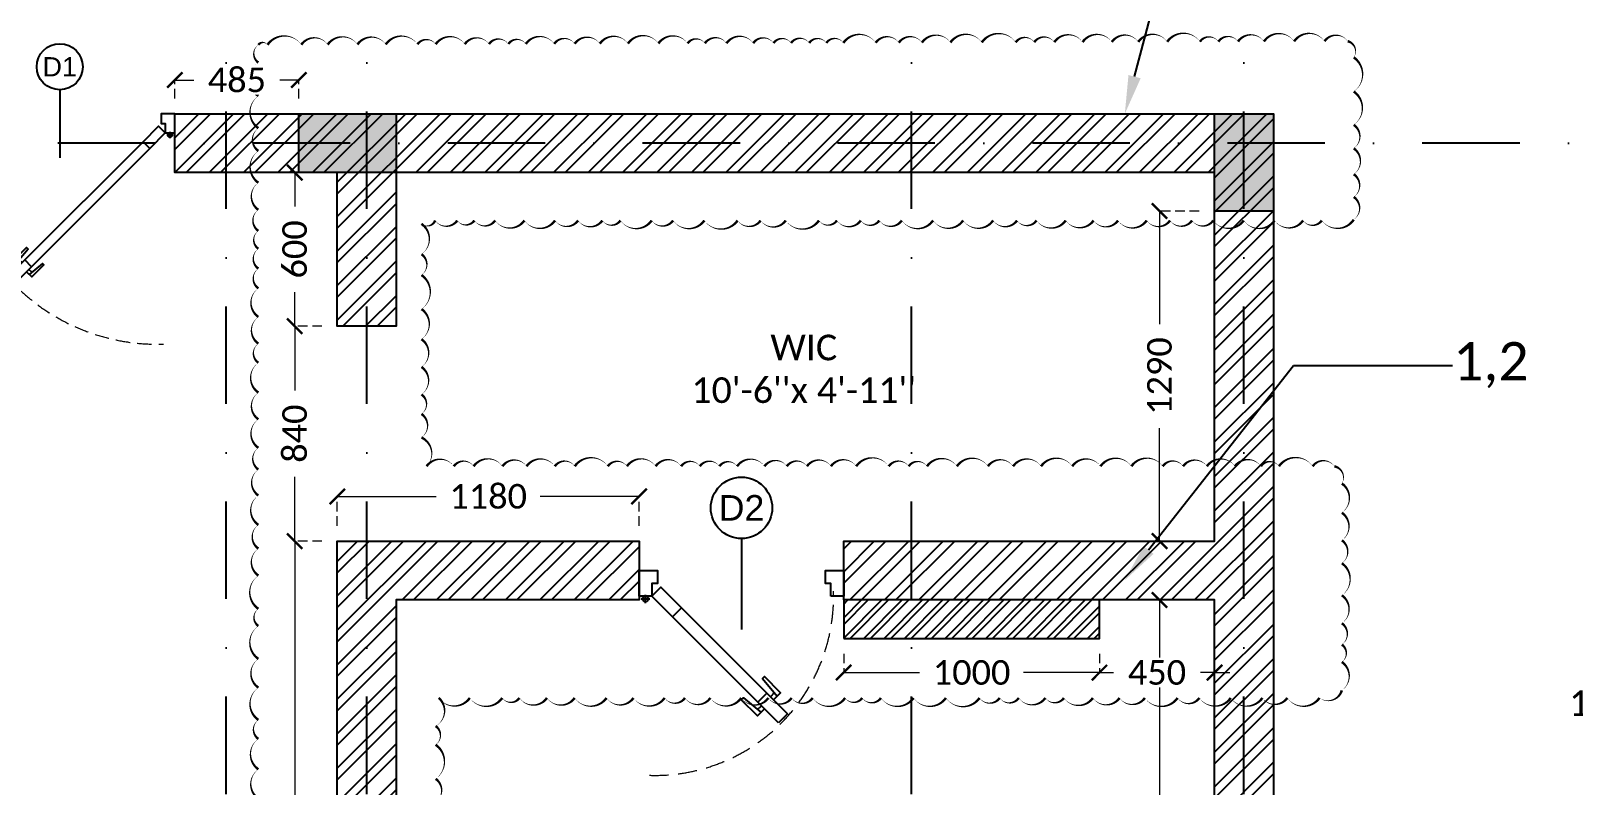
# Model space of a CAD drawing. Header units: millimetres. Extents: x -15000 to 115650, y -17045 to 28620.
# Drawn here: x 3682 to 9712, y 2121 to 5069 of the extents above; entities that cross this region are included whole.
import ezdxf
from ezdxf import colors
from ezdxf.entities.mleader import LeaderData, LeaderLine
from ezdxf.enums import TextEntityAlignment as Align
from ezdxf.math import Vec2, Vec3

# ---------------------------------------------------------------- set-up
doc = ezdxf.new("R2010")
doc.units = ezdxf.units.MM
doc.header["$LTSCALE"] = 150
for name, pattern in [('3BHK-W(SB)$0$HIDDEN', [0.375, 0.25, -0.125]), ('DASHDOTX2', [50.8, 25.4, -12.7, 0, -12.7]), ('DASHED', [0.75, 0.5, -0.25])]:
    doc.linetypes.add(name, pattern=pattern)
for name, color, linetype in [('ad-Column', 3, 'Continuous'), ('ad-Column Hatch', 125, 'Continuous'), ('ad-Door', 11, 'Continuous'), ('ad-Grid', 8, 'DASHDOTX2'), ('ad-Ledge Wall', 6, 'Continuous'), ('ad-Revision', 4, 'Continuous'), ('ad-Text main', 7, 'Continuous'), ('ad-Text Main_Door&window Label', 7, 'Continuous'), ('ad-Wall', 240, 'Continuous'), ('ad-Wall hatch', 8, 'Continuous')]:
    doc.layers.add(name, color=color, linetype=linetype)
doc.layers.add('ad-Dimension', color=5, linetype='Continuous', lineweight=0, true_color=0x0000ff)
doc.styles.add('New Text Style', font='arial.ttf', dxfattribs={"height": 100})
doc.styles.get("Standard").update_dxf_attribs({"font": 'calibril.ttf'})
doc.dimstyles.new('A-75-DIM-INT (Framing)', dxfattribs={"dimscale": 100, "dimtxt": 0.8, "dimasz": 0.5, "dimexe": 0, "dimexo": 0.5, "dimgap": 0.5, "dimtad": 0, "dimdec": 0, "dimdsep": 46, "dimtxsty": 'Standard', "dimblk": 'ARCHTICK', "dimcen": 0.025, "dimclrd": 256, "dimclre": 256, "dimclrt": 256, "dimazin": 2, "dimtfac": 1, "dimtdec": 0, "dimtmove": 1, "dimatfit": 0, "dimldrblk": 'ARCHTICK', "dimfxl": 1, "dimtfill": 1, "dimtolj": 1, "dimtzin": 0, "dimarcsym": 0})

# ---------------------------------------------------------------- blocks, each defined once
blk = doc.blocks.new('*U164')
for p, q in [((8.3, -111.1), (41.7, -111.1)), ((25, -127.8), (25, -94.4)), ((528.5, -478), (513.6, -492.9)), ((463.3, -543.1), (478.2, -528.2))]:
    blk.add_line(p, q)
for points in [[(50, -100), (0, -100), (0, 0), (71.4, 0), (71.4, -35.7), (71.4, -50), (50, -50)], [(750, -100), (750, -50), (728.6, -50), (728.6, -35.7), (728.6, 0), (800, 0), (800, -100)], [(50, -100), (130.8, -180.8), (166.2, -145.5), (85.4, -64.6)], [(130.8, -180.8), (464.2, -514.2), (499.5, -478.8), (166.2, -145.5)], [(545, -595), (464.2, -514.2), (499.5, -478.8), (580.3, -559.6)]]:
    blk.add_lwpolyline(points, close=True)
for points in [[(525.4, -504.7), (552.8, -477.2), (490, -414.3), (482.2, -422.2), (539.2, -490.8)], [(490, -540), (462.5, -567.5), (399.7, -504.7), (407.6, -496.8), (476.2, -553.8)]]:
    blk.add_lwpolyline(points)
blk.add_circle((25, -111.1), 11.1)
at = {"color": 8, "linetype": 'DASHED', "lineweight": 0}
blk.add_arc((62.1, -102.1), 698.3, 268.18808, 1.81192, dxfattribs=at)
at = {"layer": 'ad-Text Main_Door&window Label'}
blk.add_line((400, 125), (400, -230), dxfattribs=at)
blk.add_circle((400.3, 245), 120, dxfattribs=at)
at = {"layer": 'ad-Text Main_Door&window Label', "style": 'New Text Style'}
blk.add_attdef('D1', text='', height=100, dxfattribs=at).set_placement((400.3, 245), align=Align.MIDDLE_CENTER)
blk = doc.blocks.new('*U161')
for p, q in [((-8.3, -111.1), (-41.7, -111.1)), ((-25, -127.8), (-25, -94.4)), ((-811.3, -760.8), (-796.4, -775.7)), ((-746.2, -826), (-761.1, -811.1))]:
    blk.add_line(p, q)
for points in [[(-1150, -100), (-1150, -50), (-1128.6, -50), (-1128.6, -35.7), (-1128.6, 0), (-1200, 0), (-1200, -100)], [(-50, -100), (0, -100), (0, 0), (-71.4, 0), (-71.4, -35.7), (-71.4, -50), (-50, -50)], [(-50, -100), (-130.8, -180.8), (-166.2, -145.5), (-85.4, -64.6)], [(-130.8, -180.8), (-747, -797), (-782.4, -761.6), (-166.2, -145.5)], [(-827.8, -877.8), (-747, -797), (-782.4, -761.6), (-863.2, -842.5)]]:
    blk.add_lwpolyline(points, close=True)
for points in [[(-808.2, -787.5), (-835.7, -760), (-772.9, -697.2), (-765, -705), (-822, -773.7)], [(-772.8, -822.8), (-745.4, -850.3), (-682.5, -787.5), (-690.4, -779.7), (-759, -836.7)]]:
    blk.add_lwpolyline(points)
blk.add_circle((-25, -111.1), 11.1)
at = {"color": 8, "linetype": 'DASHED', "lineweight": 0}
blk.add_arc((-93.1, -153.1), 1047.4, 178.18808, 271.81192, dxfattribs=at)
at = {"layer": 'ad-Text Main_Door&window Label'}
blk.add_line((-600, 125), (-600, -230), dxfattribs=at)
blk.add_circle((-600.3, 245), 120, dxfattribs=at)
at = {"layer": 'ad-Text Main_Door&window Label', "style": 'New Text Style'}
blk.add_attdef('D1', text='', height=100, dxfattribs=at).set_placement((-600.3, 245), align=Align.MIDDLE_CENTER)
blk = doc.blocks.new('walls')
at = {"layer": 'ad-Wall hatch', "transparency": 33554610}
h = blk.add_hatch(dxfattribs=at)
h.set_pattern_fill('ANSI32', color=256, scale=10)
h.set_pattern_definition([(45, (-1040635.14, 674820.02), (-67.351921, 67.351921), []), (45, (-1040590.24, 674820.02), (-67.351921, 67.351921), [])])
h.paths.add_polyline_path([(12120, 13620), (12120, 10220), (11890, 10220), (11890, 13390), (7240, 13390), (7240, 8645), (4245, 8645), (4245, 8875), (4330, 8875), (4330, 9475), (4560, 9475), (4560, 8875), (7010, 8875), (7010, 10385), (6360, 10385), (6360, 10615), (7010, 10615), (7010, 13390), (4560, 13390), (4560, 10615), (5560, 10615), (5560, 10385), (4330, 10385), (4330, 13390), (230, 13390), (230, 8875), (3345, 8875), (3345, 8645), (3060, 8645), (3060, 4745), (3345, 4745), (3345, 4515), (230, 4515), (230, 230), (4880, 230), (4880, 3075), (6060, 3075), (6060, 2845), (5110, 2845), (5110, 230), (8310, 230), (8310, 2845), (6860, 2845), (6860, 3075), (8310, 3075), (8310, 4515), (5110, 4515), (5110, 3915), (4880, 3915), (4880, 4515), (4245, 4515), (4245, 4745), (8540, 4745), (8540, 230), (9240, 230), (9240, 0), (0, 0), (0, 4745), (2830, 4745), (2830, 8645), (0, 8645), (0, 13620)])
at = {"layer": 'ad-Wall hatch'}
h = blk.add_hatch(dxfattribs=at)
h.set_pattern_fill('ANSI32', color=256, scale=150, angle=180)
h.set_pattern_definition([(45, (54228.004, -6177.24), (-39.774756, 39.774756), []), (45, (54254.52, -6177.24), (-39.774756, 39.774756), [])])
h.paths.add_polyline_path([(6860, 2695), (7860, 2695), (7860, 2845), (6860, 2845)])
at = {"layer": 'ad-Ledge Wall'}
blk.add_lwpolyline([(6860, 2695), (7860, 2695), (7860, 2845), (6860, 2845)], close=True, dxfattribs=at)
at = {"layer": 'ad-Wall'}
blk.add_lwpolyline([(230, 230), (4880, 230), (4880, 3075), (6060, 3075), (6060, 2845), (5110, 2845), (5110, 230), (8310, 230), (8310, 2845), (6860, 2845), (6860, 3075), (8310, 3075), (8310, 4515), (5110, 4515), (5110, 3915), (4880, 3915), (4880, 4515), (4245, 4515), (4245, 4745), (8540, 4745), (8540, 230), (9240, 230), (9240, 0), (0, 0)], dxfattribs=at)
at = {"layer": 'ad-Door', "ltscale": 5, "xscale": 0.7499999997027537, "yscale": 0.7499999997027537, "zscale": 0.7499999997027537}
blk.add_blockref('*U161', (4245, 4745), dxfattribs=at).add_auto_attribs({'D1': 'D1'})
at = {"layer": 'ad-Door', "ltscale": 5, "rotation": 359.9999999999999}
blk.add_blockref('*U164', (6060, 2960), dxfattribs=at).add_auto_attribs({'D1': 'D2'})
blk = doc.blocks.new('Text')
at = {"layer": 'ad-Text main', "char_height": 100, "width": 1424.195, "attachment_point": 5, "bg_fill": 2}
for s, insert in [("WIC\\P10'-6''x 4'-11''", (6703.8, 3747.8)), ("KITCHEN\\P11'x 14'-10''", (10077.5, 2525.1))]:
    blk.add_mtext(s, dxfattribs=dict(at, insert=insert))
blk = doc.blocks.new('zw$6AA0')
at = {"layer": 'ad-Column Hatch', "transparency": 33554687}
h = blk.add_hatch(color=256, dxfattribs=at)
h.dxf.hatch_style = 1
h.paths.add_polyline_path([(0, -230), (380, -230), (380, 0), (0, 0)])
at = {"layer": 'ad-Column'}
blk.add_lwpolyline([(0, -230), (380, -230), (380, 0), (0, 0)], close=True, dxfattribs=at)
blk = doc.blocks.new('1625E_Columns P30')
at = {"layer": 'ad-Column', "xscale": -1}
for p, rotation in [((5110, 4745), 359.9999999999997), ((8310, 4745), 89.99999999999977)]:
    blk.add_blockref('zw$6AA0', p, dxfattribs=dict(at, rotation=rotation))
blk = doc.blocks.new('_ArchTick')
at = {"color": 0, "linetype": 'ByBlock', "const_width": 0.15}
blk.add_lwpolyline([(-0.5, -0.5), (0.5, 0.5)], dxfattribs=at)
blk = doc.blocks.new('*D17')
at = {"layer": 'ad-Dimension', "linetype": '3BHK-W(SB)$0$HIDDEN', "lineweight": -2}
for p, q in [((8250, -9255), (8094.8, -9255)), ((8250, -10545), (8094.8, -10545))]:
    blk.add_line(p, q, dxfattribs=at)
at = {"layer": 'ad-Dimension', "lineweight": -2}
for p, q in [((8094.8, -9255), (8094.8, -9696.6)), ((8094.8, -10545), (8094.8, -10103.4))]:
    blk.add_line(p, q, dxfattribs=at)
at = {"layer": 'Defpoints', "color": 0}
for p in [(8310, -9255), (8094.8, -10545), (8310, -10545)]:
    blk.add_point(p, dxfattribs=at)
at = {"layer": 'ad-Dimension', "lineweight": -2, "xscale": 60, "yscale": 60, "zscale": 60}
for p, rotation in [((8094.8, -9255), 90), ((8094.8, -10545), 270)]:
    blk.add_blockref('_ArchTick', p, dxfattribs=dict(at, rotation=rotation))
at = {"layer": 'ad-Dimension', "insert": (8094.8, -9900), "char_height": 96, "attachment_point": 5, "rotation": 90, "bg_fill": 3, "box_fill_scale": 1.1, "bg_fill_color": 257, "bg_fill_transparency": 0}
blk.add_mtext('\\A1;1290', dxfattribs=at)
blk = doc.blocks.new('*D18')
at = {"layer": 'ad-Dimension', "linetype": '3BHK-W(SB)$0$HIDDEN', "lineweight": -2}
for p, q in [((8250, -10775), (8094.8, -10775)), ((8250, -13390), (8094.8, -13390))]:
    blk.add_line(p, q, dxfattribs=at)
at = {"layer": 'ad-Dimension', "lineweight": -2}
for p, q in [((8094.8, -10775), (8094.8, -11782.6)), ((8094.8, -13390), (8094.8, -12189.7))]:
    blk.add_line(p, q, dxfattribs=at)
at = {"layer": 'Defpoints', "color": 0}
for p in [(8310, -10775), (8094.8, -13390), (8310, -13390)]:
    blk.add_point(p, dxfattribs=at)
at = {"layer": 'ad-Dimension', "lineweight": -2, "xscale": 60, "yscale": 60, "zscale": 60}
for p, rotation in [((8094.8, -10775), 90), ((8094.8, -13390), 270)]:
    blk.add_blockref('_ArchTick', p, dxfattribs=dict(at, rotation=rotation))
at = {"layer": 'ad-Dimension', "insert": (8094.8, -11986.2), "char_height": 96, "attachment_point": 5, "rotation": 90, "bg_fill": 3, "box_fill_scale": 1.1, "bg_fill_color": 257, "bg_fill_transparency": 0}
blk.add_mtext('\\A1;2615', dxfattribs=at)
blk = doc.blocks.new('*D19')
at = {"layer": 'ad-Dimension', "linetype": '3BHK-W(SB)$0$HIDDEN', "lineweight": -2}
for p, q in [((4880, -10485), (4880, -10370.3)), ((6060, -10485), (6060, -10370.3))]:
    blk.add_line(p, q, dxfattribs=at)
at = {"layer": 'ad-Dimension', "lineweight": -2}
for p, q in [((4880, -10370.3), (5266.6, -10370.3)), ((6060, -10370.3), (5673.4, -10370.3))]:
    blk.add_line(p, q, dxfattribs=at)
at = {"layer": 'Defpoints', "color": 0}
for p in [(6060, -10370.3), (4880, -10545), (6060, -10545)]:
    blk.add_point(p, dxfattribs=at)
at = {"layer": 'ad-Dimension', "lineweight": -2, "xscale": 60, "yscale": 60, "zscale": 60, "rotation": 180}
blk.add_blockref('_ArchTick', (4880, -10370.3), dxfattribs=at)
at = {"layer": 'ad-Dimension', "lineweight": -2, "xscale": 60, "yscale": 60, "zscale": 60}
blk.add_blockref('_ArchTick', (6060, -10370.3), dxfattribs=at)
at = {"layer": 'ad-Dimension', "insert": (5470, -10370.3), "char_height": 96, "attachment_point": 5, "bg_fill": 3, "box_fill_scale": 1.1, "bg_fill_color": 257, "bg_fill_transparency": 0}
blk.add_mtext('\\A1;1180', dxfattribs=at)
blk = doc.blocks.new('*D47')
at = {"layer": 'ad-Dimension', "linetype": '3BHK-W(SB)$0$HIDDEN', "lineweight": -2}
for p, q in [((4820, -10545), (4713.4, -10545)), ((4820, -13390), (4713.4, -13390))]:
    blk.add_line(p, q, dxfattribs=at)
at = {"layer": 'ad-Dimension', "lineweight": -2}
for p, q in [((4713.4, -10545), (4713.4, -11763.9)), ((4713.4, -13390), (4713.4, -12171.1))]:
    blk.add_line(p, q, dxfattribs=at)
at = {"layer": 'Defpoints', "color": 0}
for p in [(4880, -10545), (4713.4, -13390), (4880, -13390)]:
    blk.add_point(p, dxfattribs=at)
at = {"layer": 'ad-Dimension', "lineweight": -2, "xscale": 60, "yscale": 60, "zscale": 60}
for p, rotation in [((4713.4, -10545), 90), ((4713.4, -13390), 270)]:
    blk.add_blockref('_ArchTick', p, dxfattribs=dict(at, rotation=rotation))
at = {"layer": 'ad-Dimension', "insert": (4713.4, -11967.5), "char_height": 96, "attachment_point": 5, "rotation": 90, "bg_fill": 3, "box_fill_scale": 1.1, "bg_fill_color": 257, "bg_fill_transparency": 0}
blk.add_mtext('\\A1;2845', dxfattribs=at)
blk = doc.blocks.new('*D48')
at = {"layer": 'ad-Dimension', "linetype": '3BHK-W(SB)$0$HIDDEN', "lineweight": -2}
for p, q in [((6860, -10985), (6860, -11058.6)), ((7860, -10985), (7860, -11058.6))]:
    blk.add_line(p, q, dxfattribs=at)
at = {"layer": 'ad-Dimension', "lineweight": -2}
for p, q in [((6860, -11058.6), (7156.6, -11058.6)), ((7860, -11058.6), (7563.4, -11058.6))]:
    blk.add_line(p, q, dxfattribs=at)
at = {"layer": 'Defpoints', "color": 0}
for p in [(6860, -10925), (7860, -10925), (7860, -11058.6)]:
    blk.add_point(p, dxfattribs=at)
at = {"layer": 'ad-Dimension', "lineweight": -2, "xscale": 60, "yscale": 60, "zscale": 60, "rotation": 180}
blk.add_blockref('_ArchTick', (6860, -11058.6), dxfattribs=at)
at = {"layer": 'ad-Dimension', "lineweight": -2, "xscale": 60, "yscale": 60, "zscale": 60}
blk.add_blockref('_ArchTick', (7860, -11058.6), dxfattribs=at)
at = {"layer": 'ad-Dimension', "insert": (7360, -11058.6), "char_height": 96, "attachment_point": 5, "bg_fill": 3, "box_fill_scale": 1.1, "bg_fill_color": 257, "bg_fill_transparency": 0}
blk.add_mtext('\\A1;1000', dxfattribs=at)
blk = doc.blocks.new('*D50')
at = {"layer": 'ad-Dimension', "linetype": '3BHK-W(SB)$0$HIDDEN', "lineweight": -2}
for p, q in [((4245, -8815), (4245, -8743.1)), ((4730, -8815), (4730, -8743.1))]:
    blk.add_line(p, q, dxfattribs=at)
at = {"layer": 'ad-Dimension', "lineweight": -2}
for p, q in [((4245, -8743.1), (4319.5, -8743.1)), ((4730, -8743.1), (4655.5, -8743.1))]:
    blk.add_line(p, q, dxfattribs=at)
at = {"layer": 'Defpoints', "color": 0}
for p in [(4730, -8743.1), (4245, -8875), (4730, -8875)]:
    blk.add_point(p, dxfattribs=at)
at = {"layer": 'ad-Dimension', "lineweight": -2, "xscale": 60, "yscale": 60, "zscale": 60, "rotation": 180}
blk.add_blockref('_ArchTick', (4245, -8743.1), dxfattribs=at)
at = {"layer": 'ad-Dimension', "lineweight": -2, "xscale": 60, "yscale": 60, "zscale": 60}
blk.add_blockref('_ArchTick', (4730, -8743.1), dxfattribs=at)
at = {"layer": 'ad-Dimension', "insert": (4487.5, -8743.1), "char_height": 96, "attachment_point": 5, "bg_fill": 3, "box_fill_scale": 1.1, "bg_fill_color": 257, "bg_fill_transparency": 0}
blk.add_mtext('\\A1;485', dxfattribs=at)
blk = doc.blocks.new('*D52')
at = {"layer": 'ad-Dimension', "linetype": '3BHK-W(SB)$0$HIDDEN', "lineweight": -2}
for p, q in [((4820, -9105), (4713.4, -9105)), ((4820, -9705), (4713.4, -9705))]:
    blk.add_line(p, q, dxfattribs=at)
at = {"layer": 'ad-Dimension', "lineweight": -2}
for p, q in [((4713.4, -9105), (4713.4, -9237.3)), ((4713.4, -9705), (4713.4, -9572.7))]:
    blk.add_line(p, q, dxfattribs=at)
at = {"layer": 'Defpoints', "color": 0}
for p in [(4880, -9105), (4713.4, -9705), (4880, -9705)]:
    blk.add_point(p, dxfattribs=at)
at = {"layer": 'ad-Dimension', "lineweight": -2, "xscale": 60, "yscale": 60, "zscale": 60}
for p, rotation in [((4713.4, -9105), 90), ((4713.4, -9705), 270)]:
    blk.add_blockref('_ArchTick', p, dxfattribs=dict(at, rotation=rotation))
at = {"layer": 'ad-Dimension', "insert": (4713.4, -9405), "char_height": 96, "attachment_point": 5, "rotation": 90, "bg_fill": 3, "box_fill_scale": 1.1, "bg_fill_color": 257, "bg_fill_transparency": 0}
blk.add_mtext('\\A1;600', dxfattribs=at)
blk = doc.blocks.new('*D53')
at = {"layer": 'ad-Dimension', "linetype": '3BHK-W(SB)$0$HIDDEN', "lineweight": -2}
for p, q in [((4820, -9705), (4713.4, -9705)), ((4820, -10545), (4713.4, -10545))]:
    blk.add_line(p, q, dxfattribs=at)
at = {"layer": 'ad-Dimension', "lineweight": -2}
for p, q in [((4713.4, -9705), (4713.4, -9956.4)), ((4713.4, -10545), (4713.4, -10293.6))]:
    blk.add_line(p, q, dxfattribs=at)
at = {"layer": 'Defpoints', "color": 0}
for p in [(4880, -9705), (4713.4, -10545), (4880, -10545)]:
    blk.add_point(p, dxfattribs=at)
at = {"layer": 'ad-Dimension', "lineweight": -2, "xscale": 60, "yscale": 60, "zscale": 60}
for p, rotation in [((4713.4, -9705), 90), ((4713.4, -10545), 270)]:
    blk.add_blockref('_ArchTick', p, dxfattribs=dict(at, rotation=rotation))
at = {"layer": 'ad-Dimension', "insert": (4713.4, -10125), "char_height": 96, "attachment_point": 5, "rotation": 90, "bg_fill": 3, "box_fill_scale": 1.1, "bg_fill_color": 257, "bg_fill_transparency": 0}
blk.add_mtext('\\A1;840', dxfattribs=at)
blk = doc.blocks.new('*D72')
at = {"layer": 'ad-Dimension', "linetype": '3BHK-W(SB)$0$HIDDEN', "lineweight": -2}
for p, q in [((7860, -10985), (7860, -11058.6)), ((8310, -10985), (8310, -11058.6))]:
    blk.add_line(p, q, dxfattribs=at)
at = {"layer": 'ad-Dimension', "lineweight": -2}
for p, q in [((7860, -11058.6), (7800, -11058.6)), ((7860, -11058.6), (7914.9, -11058.6)), ((8310, -11058.6), (8255.1, -11058.6)), ((8310, -11058.6), (8370, -11058.6))]:
    blk.add_line(p, q, dxfattribs=at)
at = {"layer": 'Defpoints', "color": 0}
for p in [(7860, -10925), (8310, -10925), (8310, -11058.6)]:
    blk.add_point(p, dxfattribs=at)
at = {"layer": 'ad-Dimension', "lineweight": -2, "xscale": 60, "yscale": 60, "zscale": 60}
blk.add_blockref('_ArchTick', (7860, -11058.6), dxfattribs=at)
at = {"layer": 'ad-Dimension', "lineweight": -2, "xscale": 60, "yscale": 60, "zscale": 60, "rotation": 180}
blk.add_blockref('_ArchTick', (8310, -11058.6), dxfattribs=at)
at = {"layer": 'ad-Dimension', "insert": (8085, -11058.6), "char_height": 96, "attachment_point": 5, "bg_fill": 3, "box_fill_scale": 1.1, "bg_fill_color": 257, "bg_fill_transparency": 0}
blk.add_mtext('\\A1;450', dxfattribs=at)
blk = doc.blocks.new('1625E_Grid P30')
at = {"layer": 'ad-Grid', "ltscale": 0.1}
for points in [[(5348.6, -4463.6), (5348.6, -4213.6), (4995, -4010), (4995, 16020), (5348.6, 16223.6), (5348.6, 16473.6)], [(4445, -4010), (4445, 16020)], [(7125, -4010), (7125, 16020)], [(8425, -4010), (8425, 16020)], [(15600, 4630), (-1800, 4630)]]:
    blk.add_lwpolyline(points, dxfattribs=at)
blk = doc.blocks.new('zw$1202')
at = {"layer": 'ad-Revision'}
blk.add_lwpolyline([(5264.5, -11564.5, 0, 10, 0.520567), (5264.5, -11473.9, 0, 10, 0.520567), (5264.5, -11340.7, 0, 10, 0.520567), (5264.5, -11267.8, 0, 10, 0.520567), (5276.5, -11157.7, 0, 10, 0.520567), (5398, -11157.7, 0, 10, 0.520567), (5525, -11157.7, 0, 10, 0.520567), (5592.2, -11157.7, 0, 10, 0.520567), (5699.9, -11157.7, 0, 10, 0.520567), (5808, -11157.7, 0, 10, 0.520567), (5932.6, -11157.7, 0, 10, 0.520567), (6038, -11157.7, 0, 10, 0.520567), (6160, -11157.7, 0, 10, 0.520567), (6239.4, -11157.7, 0, 10, 0.520567), (6338.8, -11157.7, 0, 10, 0.520567), (6459.4, -11157.7, 0, 10, 0.520567), (6565.4, -11157.7, 0, 10, 0.520567), (6656.5, -11157.7, 0, 10, 0.520567), (6738.6, -11157.7, 0, 10, 0.520567), (6865.6, -11157.7, 0, 10, 0.520567), (6932.4, -11157.7, 0, 10, 0.520567), (7005.6, -11157.7, 0, 10, 0.520567), (7133, -11157.7, 0, 10, 0.520567), (7259.7, -11157.7, 0, 10, 0.520567), (7391.1, -11157.7, 0, 10, 0.520567), (7469.9, -11157.7, 0, 10, 0.520567), (7544.6, -11157.7, 0, 10, 0.520567), (7648.5, -11157.7, 0, 10, 0.520567), (7721, -11157.7, 0, 10, 0.520567), (7834.3, -11157.7, 0, 10, 0.520567), (7938.4, -11157.7, 0, 10, 0.520567), (8037.3, -11157.7, 0, 10, 0.520567), (8165.5, -11157.7, 0, 10, 0.520567), (8250.6, -11157.7, 0, 10, 0.520567), (8373.2, -11157.7, 0, 10, 0.520567), (8497, -11157.7, 0, 10, 0.520567), (8594.4, -11157.7, 0, 10, 0.520567), (8720, -11157.7, 0, 10, 0.520567), (8807.6, -11128.3, 0, 10, 0.520567), (8807.6, -11017.2, 0, 10, 0.520567), (8807.6, -10949.5, 0, 10, 0.520567), (8807.6, -10866.2, 0, 10, 0.520567), (8807.6, -10756.8, 0, 10, 0.520567), (8807.6, -10631.4, 0, 10, 0.520567), (8807.6, -10542, 0, 10, 0.520567), (8807.6, -10434, 0, 10, 0.520567), (8807.6, -10319.8, 0, 10, 0.520567), (8778.3, -10252.6, 0, 10, 0.520567), (8693.5, -10252.6, 0, 10, 0.520567), (8561.6, -10252.6, 0, 10, 0.520567), (8491.1, -10252.6, 0, 10, 0.520567), (8389.8, -10252.6, 0, 10, 0.520567), (8279.9, -10252.6, 0, 10, 0.520567), (8186.8, -10252.6, 0, 10, 0.520567), (8107.2, -10252.6, 0, 10, 0.520567), (7984.8, -10252.6, 0, 10, 0.520567), (7863.8, -10252.6, 0, 10, 0.520567), (7753.4, -10252.6, 0, 10, 0.520567), (7631.6, -10252.6, 0, 10, 0.520567), (7522.1, -10252.6, 0, 10, 0.520567), (7423.8, -10252.6, 0, 10, 0.520567), (7302.4, -10252.6, 0, 10, 0.520567), (7185.7, -10252.6, 0, 10, 0.520567), (7113.8, -10252.6, 0, 10, 0.520567), (7036, -10252.6, 0, 10, 0.520567), (6908.6, -10252.6, 0, 10, 0.520567), (6810.2, -10252.6, 0, 10, 0.520567), (6716.3, -10252.6, 0, 10, 0.520567), (6637.6, -10252.6, 0, 10, 0.520567), (6550.2, -10252.6, 0, 10, 0.520567), (6442.9, -10252.6, 0, 10, 0.520567), (6374, -10252.6, 0, 10, 0.520567), (6297.5, -10252.6, 0, 10, 0.520567), (6224.2, -10252.6, 0, 10, 0.520567), (6124.5, -10252.6, 0, 10, 0.520567), (6012.4, -10252.6, 0, 10, 0.520567), (5937.7, -10252.6, 0, 10, 0.520567), (5808.4, -10252.6, 0, 10, 0.520567), (5730.4, -10252.6, 0, 10, 0.520567), (5619.9, -10252.6, 0, 10, 0.520567), (5525.5, -10252.6, 0, 10, 0.520567), (5413.1, -10252.6, 0, 10, 0.520567), (5335.5, -10252.6, 0, 10, 0.520567), (5229.1, -10252.6, 0, 10, 0.520567), (5209.1, -10140.1, 0, 10, 0.520567), (5209.1, -10048.1, 0, 10, 0.520567), (5209.1, -9971.8, 0, 10, 0.520567), (5209.1, -9864.4, 0, 10, 0.520567), (5209.1, -9755.9, 0, 10, 0.520567), (5209.1, -9638.2, 0, 10, 0.520567), (5209.1, -9505.2, 0, 10, 0.520567), (5209.1, -9424, 0, 10, 0.520567), (5209.1, -9305.2, 0, 10, 0.520567), (5262.6, -9292, 0, 10, 0.520567), (5349.1, -9292, 0, 10, 0.520567), (5415.9, -9292, 0, 10, 0.520567), (5497.4, -9292, 0, 10, 0.520567), (5611.7, -9292, 0, 10, 0.520567), (5731.2, -9292, 0, 10, 0.520567), (5821.5, -9292, 0, 10, 0.520567), (5916.2, -9292, 0, 10, 0.520567), (5987, -9292, 0, 10, 0.520567), (6109.2, -9292, 0, 10, 0.520567), (6192.8, -9292, 0, 10, 0.520567), (6315.1, -9292, 0, 10, 0.520567), (6445.1, -9292, 0, 10, 0.520567), (6535.1, -9292, 0, 10, 0.520567), (6633.2, -9292, 0, 10, 0.520567), (6763.3, -9292, 0, 10, 0.520567), (6833.6, -9292, 0, 10, 0.520567), (6926.7, -9292, 0, 10, 0.520567), (6999.2, -9292, 0, 10, 0.520567), (7087.3, -9292, 0, 10, 0.520567), (7209.5, -9292, 0, 10, 0.520567), (7327, -9292, 0, 10, 0.520567), (7444.3, -9292, 0, 10, 0.520567), (7537.5, -9292, 0, 10, 0.520567), (7614.1, -9292, 0, 10, 0.520567), (7728, -9292, 0, 10, 0.520567), (7836.8, -9292, 0, 10, 0.520567), (7932.4, -9292, 0, 10, 0.520567), (8044.7, -9292, 0, 10, 0.520567), (8136, -9292, 0, 10, 0.520567), (8222, -9292, 0, 10, 0.520567), (8304.9, -9292, 0, 10, 0.520567), (8424, -9292, 0, 10, 0.520567), (8544.8, -9292, 0, 10, 0.520567), (8656.2, -9292, 0, 10, 0.520567), (8729.1, -9292, 0, 10, 0.520567), (8854.2, -9288.6, 0, 10, 0.520567), (8854.2, -9200.2, 0, 10, 0.520567), (8854.2, -9111.4, 0, 10, 0.520567), (8854.2, -9010.3, 0, 10, 0.520567), (8854.2, -8918.2, 0, 10, 0.520567), (8854.2, -8788.1, 0, 10, 0.520567), (8854.2, -8654.8, 0, 10, 0.520567), (8830.5, -8591.4, 0, 10, 0.520567), (8739.9, -8591.7, 0, 10, 0.520567), (8621, -8592.1, 0, 10, 0.520567), (8502.9, -8592.5, 0, 10, 0.520567), (8401.7, -8592.9, 0, 10, 0.520567), (8324.7, -8593.1, 0, 10, 0.520567), (8252.7, -8593.4, 0, 10, 0.520567), (8124.8, -8593.8, 0, 10, 0.520567), (8011.6, -8594.2, 0, 10, 0.520567), (7908.3, -8594.5, 0, 10, 0.520567), (7793.9, -8594.9, 0, 10, 0.520567), (7683.2, -8595.3, 0, 10, 0.520567), (7604.9, -8595.5, 0, 10, 0.520567), (7532.5, -8595.8, 0, 10, 0.520567), (7399.8, -8596.2, 0, 10, 0.520567), (7277.2, -8596.6, 0, 10, 0.520567), (7165.8, -8597, 0, 10, 0.520567), (7075.5, -8597.3, 0, 10, 0.520567), (6985, -8597.6, 0, 10, 0.520567), (6858.7, -8598, 0, 10, 0.520567), (6791.9, -8598.3, 0, 10, 0.520567), (6724.9, -8598.5, 0, 10, 0.520567), (6654, -8598.7, 0, 10, 0.520567), (6585.4, -8598.9, 0, 10, 0.520567), (6506, -8599.2, 0, 10, 0.520567), (6401.7, -8599.6, 0, 10, 0.520567), (6317.2, -8599.8, 0, 10, 0.520567), (6249.6, -8600.1, 0, 10, 0.520567), (6135.6, -8600.4, 0, 10, 0.520567), (6016.3, -8600.8, 0, 10, 0.520567), (5906.4, -8601.2, 0, 10, 0.520567), (5808.1, -8601.5, 0, 10, 0.520567), (5727.9, -8601.8, 0, 10, 0.520567), (5616.9, -8602.2, 0, 10, 0.520567), (5548.5, -8602.4, 0, 10, 0.520567), (5472.9, -8602.7, 0, 10, 0.520567), (5378.4, -8603, 0, 10, 0.520567), (5264.7, -8603.4, 0, 10, 0.520567), (5193.5, -8603.6, 0, 10, 0.520567), (5069.3, -8604, 0, 10, 0.520567), (4958.8, -8604.4, 0, 10, 0.520567), (4842.4, -8604.8, 0, 10, 0.520567), (4739.2, -8605.1, 0, 10, 0.520567), (4607, -8605.5, 0, 10, 0.520567), (4571.4, -8605.7, 0, 10, 0.520567), (4571.4, -8674.8, 0, 10, 0.520567), (4571.4, -8805.6, 0, 10, 0.520567), (4571.4, -8931.4, 0, 10, 0.520567), (4571.4, -9020.3, 0, 10, 0.520567), (4571.4, -9144.5, 0, 10, 0.520567), (4571.4, -9250.3, 0, 10, 0.520567), (4571.4, -9332.6, 0, 10, 0.520567), (4571.4, -9402.6, 0, 10, 0.520567), (4571.4, -9479.9, 0, 10, 0.520567), (4571.4, -9557.3, 0, 10, 0.520567), (4571.4, -9669.1, 0, 10, 0.520567), (4571.4, -9773.3, 0, 10, 0.520567), (4571.4, -9848.1, 0, 10, 0.520567), (4571.4, -9964.7, 0, 10, 0.520567), (4571.4, -10069.1, 0, 10, 0.520567), (4571.4, -10180.4, 0, 10, 0.520567), (4571.4, -10265, 0, 10, 0.520567), (4571.4, -10366.6, 0, 10, 0.520567), (4571.4, -10481.6, 0, 10, 0.520567), (4571.4, -10574.3, 0, 10, 0.520567), (4571.4, -10679.7, 0, 10, 0.520567), (4571.4, -10809.7, 0, 10, 0.520567), (4571.4, -10876.5, 0, 10, 0.520567), (4571.4, -11005.4, 0, 10, 0.520567), (4571.4, -11117.7, 0, 10, 0.520567), (4571.4, -11243.7, 0, 10, 0.520567), (4571.4, -11317.8, 0, 10, 0.520567), (4571.4, -11436.8, 0, 10, 0.520567), (4571.4, -11551.4, 0, 10, 0.520567)], format="xyseb", dxfattribs=at)
ml = blk.add_multileader_mtext('Standard', dxfattribs=at)
ml.set_content('1', color=256)
ml.set_leader_properties()
ml.build(insert=Vec2(0, 0))
ml.multileader.update_dxf_attribs({"arrow_head_size": 150})
ctx = ml.context
ctx.base_point, ctx.char_height, ctx.arrow_head_size, ctx.plane_origin = Vec3(8508.3, -8160.8), 150, 150, Vec3(8092.9, -8593.9)
notes = []
notes.append((ctx, [(0, (1, 1, 0), (8146.9, -8160.8), (1, 0), 361.4, [(0, [(7959.1, -8875)], 256, [])])]))
ctx.mtext.insert, ctx.mtext.flow_direction = Vec3(8510.3, -8085.8), 5
ml = blk.add_multileader_mtext('Standard', dxfattribs=at)
ml.set_content('1,2', color=256)
ml.set_leader_properties()
ml.build(insert=Vec2(0, 0))
ml.multileader.update_dxf_attribs({"arrow_head_size": 150})
ctx = ml.context
ctx.base_point, ctx.char_height, ctx.arrow_head_size, ctx.plane_origin = Vec3(9240.6, -9858.9), 150, 150, Vec3(8092.9, -10416.4)
notes.append((ctx, [(0, (1, 1, 0), (8618.2, -9858.9), (1, 0), 622.5, [(0, [(7959.1, -10697.5)], 256, [])])]))
ctx.mtext.insert, ctx.mtext.flow_direction = Vec3(9242.6, -9767.2), 5
for ctx, leaders in notes:
    for number, flags, end, landing, length, lines in leaders:
        leader = LeaderData()
        leader.index, (leader.has_last_leader_line, leader.has_dogleg_vector, leader.attachment_direction) = number, flags
        leader.last_leader_point, leader.dogleg_vector, leader.dogleg_length = Vec3(end), Vec3(landing), length
        for number, points, colour, breaks in lines:
            line = LeaderLine()
            line.index, line.vertices, line.color, line.breaks = number, Vec3.list(points), colors.encode_raw_color(colour), breaks
            leader.lines.append(line)
        ctx.leaders.append(leader)
blk = doc.blocks.new('1625_East P30')
at = {"layer": 'ad-Wall'}
blk.add_blockref('walls', (0, 0), dxfattribs=at)
at = {"layer": 'ad-Text main'}
blk.add_blockref('Text', (0, 0), dxfattribs=at)
blk.add_blockref('1625E_Columns P30', (0, 0))
at = {"layer": 'ad-Revision'}
blk.add_blockref('zw$1202', (0, 13620), dxfattribs=at)
blk = doc.blocks.new('dim')
at = {"layer": 'ad-Dimension'}
for base, p1, p2, picture, middle in [((4730, -8743.1), (4245, -8875), (4730, -8875), '*D50', (4487.5, -8743.1)), ((6060, -10370.3), (4880, -10545), (6060, -10545), '*D19', (5470, -10370.3)), ((7860, -11058.6), (6860, -10925), (7860, -10925), '*D48', (7360, -11058.6))]:
    dim = blk.add_linear_dim(base=base, p1=p1, p2=p2, dimstyle='A-75-DIM-INT (Framing)', override={"dimscale": 120, "dimblk": 'ArchTick', "dimfxl": 10, "dimtfill": 1, "dimtfillclr": 0}, dxfattribs=at)
    dim.commit()
    dim.dimension.update_dxf_attribs({"geometry": picture, "text_midpoint": middle})
for base, p1, p2, picture, middle in [((4713.4, -9705), (4880, -9105), (4880, -9705), '*D52', (4713.4, -9405)), ((8094.8, -10545), (8310, -9255), (8310, -10545), '*D17', (8094.8, -9900))]:
    dim = blk.add_linear_dim(base=base, p1=p1, p2=p2, angle=90, dimstyle='A-75-DIM-INT (Framing)', override={"dimscale": 120, "dimblk": 'ArchTick', "dimfxl": 10, "dimtfill": 1, "dimtfillclr": 0}, dxfattribs=at)
    dim.commit()
    dim.dimension.update_dxf_attribs({"geometry": picture, "text_midpoint": middle})
dim = blk.add_linear_dim(base=(8094.8, -13390), p1=(8310, -10775), p2=(8310, -13390), angle=90, dimstyle='A-75-DIM-INT (Framing)', override={"dimscale": 120, "dimblk": 'ArchTick', "dimfxl": 10, "dimtfill": 1, "dimtfillclr": 0}, dxfattribs=at)
dim.commit()
dim.dimension.update_dxf_attribs({"geometry": '*D18', "text_midpoint": (8094.8, -11986.2), "dimtype": 128})
dim = blk.add_linear_dim(base=(4713.4, -10545), p1=(4880, -9705), p2=(4880, -10545), angle=90, dimstyle='A-75-DIM-INT (Framing)', override={"dimscale": 120, "dimblk": 'ArchTick', "dimfxl": 10, "dimtfill": 1, "dimtfillclr": 0}, dxfattribs=at)
dim.commit()
dim.dimension.update_dxf_attribs({"geometry": '*D53', "text_midpoint": (4713.4, -10125)})
dim = blk.add_linear_dim(base=(8310, -11058.6), p1=(7860, -10925), p2=(8310, -10925), dimstyle='A-75-DIM-INT (Framing)', override={"dimscale": 120, "dimblk": 'ArchTick', "dimfxl": 10, "dimtfill": 1, "dimtfillclr": 0}, dxfattribs=at)
dim.commit()
dim.dimension.update_dxf_attribs({"geometry": '*D72', "text_midpoint": (8085, -11058.6), "dimtype": 128})
dim = blk.add_linear_dim(base=(4713.4, -13390), p1=(4880, -10545), p2=(4880, -13390), angle=90, dimstyle='A-75-DIM-INT (Framing)', override={"dimscale": 120, "dimblk": 'ArchTick', "dimfxl": 10, "dimtfill": 1, "dimtfillclr": 0}, dxfattribs=at)
dim.commit()
dim.dimension.update_dxf_attribs({"geometry": '*D47', "text_midpoint": (4713.4, -11967.5)})

msp = doc.modelspace()

# ---------------------------------------------------------------- block references
msp.add_blockref('1625_East P30', (0, 0))

# ---------------------------------------------------------------- next in the draw order: block references
at = {"layer": 'ad-Dimension'}
msp.add_blockref('dim', (0, 13620), dxfattribs=at)

# ---------------------------------------------------------------- next in the draw order: block references
at = {"layer": 'ad-Revision'}
msp.add_blockref('1625E_Grid P30', (0, 0), dxfattribs=at)

doc.saveas('drawing.dxf')
